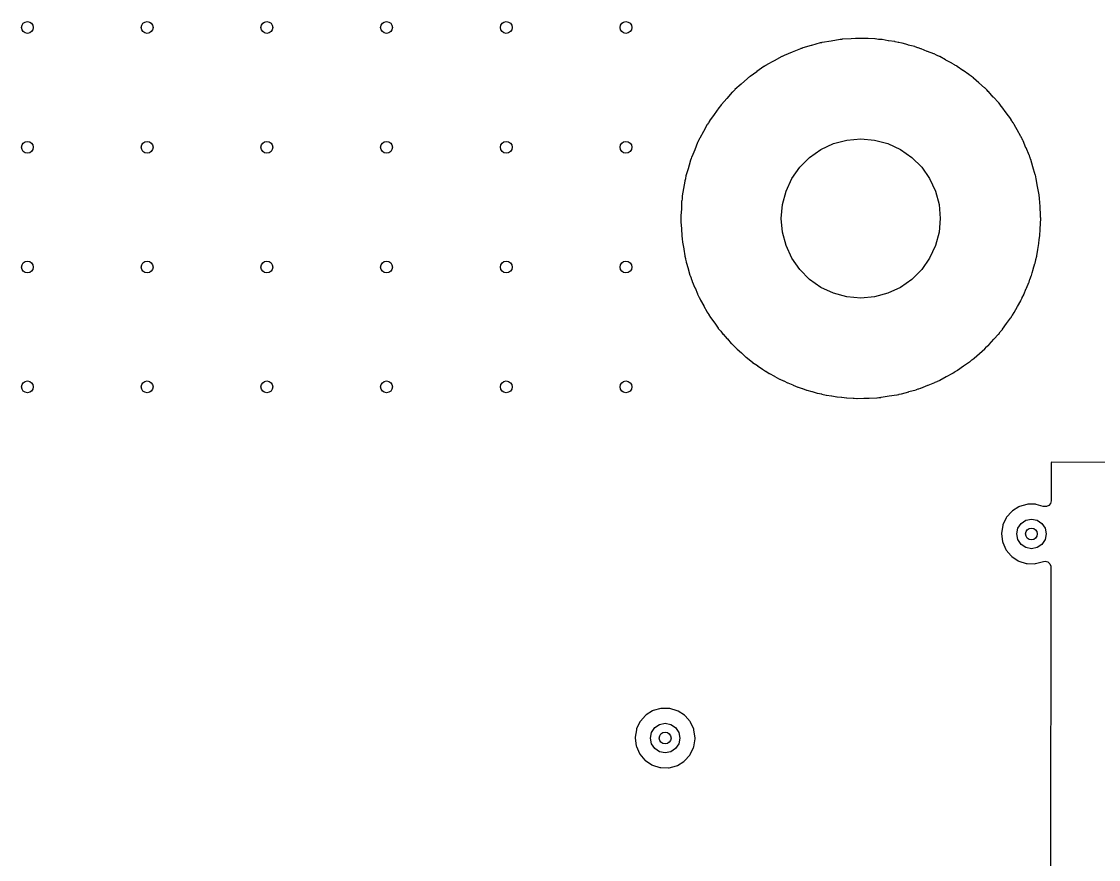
# Model space of a CAD drawing. Extents: x 0 to 4.25, y -4.33 to 0.
# Drawn here: x 1.092 to 1.811, y -3.773 to -3.214 of the extents above; entities that cross this region are included whole.
import ezdxf

# ---------------------------------------------------------------- set-up
doc = ezdxf.new("R2010")
doc.units = 0
doc.header["$MEASUREMENT"] = 0
doc.layers.add('BLACK', color=7, linetype='CONTINUOUS')

msp = doc.modelspace()

# ---------------------------------------------------------------- linework, layer by layer
at = {"layer": 'BLACK', "linetype": 'CONTINUOUS'}
for p, q in [((1.61324, -3.23143), (1.61286, -3.23156)), ((1.61358, -3.23129), (1.61324, -3.23143)), ((1.61379, -3.23122), (1.61358, -3.23129)), ((1.61938, -3.22966), (1.61379, -3.23122)), ((1.61943, -3.22965), (1.61938, -3.22966)), ((1.62527, -3.22794), (1.61943, -3.22965)), ((1.62549, -3.22789), (1.62527, -3.22794)), ((1.62586, -3.22783), (1.62549, -3.22789)), ((1.62626, -3.22774), (1.62586, -3.22783)), ((1.62651, -3.22767), (1.62626, -3.22774)), ((1.62672, -3.22763), (1.62651, -3.22767)), ((1.63255, -3.22668), (1.62672, -3.22763)), ((1.63258, -3.22668), (1.63255, -3.22668)), ((1.63871, -3.22562), (1.63258, -3.22668)), ((1.63893, -3.2256), (1.63871, -3.22562)), ((1.6392, -3.22558), (1.63893, -3.2256)), ((1.63961, -3.22554), (1.6392, -3.22558)), ((1.63975, -3.22551), (1.63961, -3.22554)), ((1.63997, -3.22549), (1.63975, -3.22551)), ((1.64595, -3.2252), (1.63997, -3.22549)), ((1.64599, -3.2252), (1.64595, -3.2252)), ((1.64892, -3.22503), (1.64599, -3.2252)), ((1.64903, -3.22503), (1.64892, -3.22503)), ((1.64937, -3.22503), (1.64903, -3.22503)), ((1.64956, -3.22502), (1.64937, -3.22503)), ((1.65316, -3.22485), (1.64956, -3.22502)), ((1.65338, -3.22485), (1.65316, -3.22485)), ((1.65611, -3.22502), (1.65338, -3.22485)), ((1.65636, -3.22503), (1.65611, -3.22502)), ((1.65739, -3.22503), (1.65636, -3.22503)), ((1.65746, -3.22503), (1.65739, -3.22503)), ((1.66177, -3.2252), (1.65746, -3.22503)), ((1.66196, -3.22521), (1.66177, -3.2252)), ((1.66418, -3.22552), (1.66196, -3.22521)), ((1.66447, -3.22555), (1.66418, -3.22552)), ((1.66656, -3.22568), (1.66447, -3.22555)), ((1.66678, -3.2257), (1.66656, -3.22568)), ((1.67086, -3.22642), (1.66678, -3.2257)), ((1.67101, -3.22645), (1.67086, -3.22642)), ((1.67527, -3.22703), (1.67101, -3.22645)), ((1.67549, -3.22707), (1.67527, -3.22703)), ((1.67754, -3.22759), (1.67549, -3.22707)), ((1.67783, -3.22765), (1.67754, -3.22759)), ((1.67978, -3.228), (1.67783, -3.22765)), ((1.68, -3.22805), (1.67978, -3.228)), ((1.68407, -3.22925), (1.68, -3.22805)), ((1.68422, -3.22928), (1.68407, -3.22925)), ((1.68849, -3.23037), (1.68422, -3.22928)), ((1.6887, -3.23044), (1.68849, -3.23037)), ((1.69058, -3.23115), (1.6887, -3.23044)), ((1.69086, -3.23124), (1.69058, -3.23115)), ((1.69266, -3.23177), (1.69086, -3.23124)), ((1.59962, -3.23706), (1.59451, -3.23992)), ((1.59982, -3.23696), (1.59962, -3.23706)), ((1.60037, -3.23673), (1.59982, -3.23696)), ((1.60072, -3.23656), (1.60037, -3.23673)), ((1.60114, -3.23633), (1.60072, -3.23656)), ((1.60133, -3.23624), (1.60114, -3.23633)), ((1.60663, -3.2341), (1.60133, -3.23624)), ((1.60668, -3.23408), (1.60663, -3.2341)), ((1.61219, -3.23177), (1.60668, -3.23408)), ((1.6124, -3.2317), (1.61219, -3.23177)), ((1.61286, -3.23156), (1.6124, -3.2317)), ((1.69287, -3.23185), (1.69266, -3.23177)), ((1.69689, -3.23354), (1.69287, -3.23185)), ((1.69702, -3.23359), (1.69689, -3.23354)), ((1.70124, -3.23519), (1.69702, -3.23359)), ((1.70144, -3.23528), (1.70124, -3.23519)), ((1.70313, -3.23615), (1.70144, -3.23528)), ((1.70341, -3.23628), (1.70313, -3.23615)), ((1.70505, -3.23697), (1.70341, -3.23628)), ((1.70524, -3.23706), (1.70505, -3.23697)), ((1.70914, -3.23924), (1.70524, -3.23706)), ((1.58773, -3.24373), (1.58307, -3.24708)), ((1.58792, -3.24361), (1.58773, -3.24373)), ((1.58853, -3.24327), (1.58792, -3.24361)), ((1.58886, -3.24306), (1.58853, -3.24327)), ((1.58933, -3.24273), (1.58886, -3.24306)), ((1.58952, -3.24262), (1.58933, -3.24273)), ((1.59446, -3.23995), (1.58952, -3.24262)), ((1.59451, -3.23992), (1.59446, -3.23995)), ((1.70926, -3.2393), (1.70914, -3.23924)), ((1.71337, -3.24142), (1.70926, -3.2393)), ((1.71356, -3.24153), (1.71337, -3.24142)), ((1.71505, -3.24253), (1.71356, -3.24153)), ((1.71532, -3.24269), (1.71505, -3.24253)), ((1.71677, -3.2435), (1.71532, -3.24269)), ((1.71695, -3.24362), (1.71677, -3.2435)), ((1.72067, -3.24628), (1.71695, -3.24362)), ((1.57667, -3.2517), (1.57251, -3.25549)), ((1.57684, -3.25157), (1.57667, -3.2517)), ((1.5775, -3.25109), (1.57684, -3.25157)), ((1.5778, -3.25085), (1.5775, -3.25109)), ((1.57832, -3.2504), (1.5778, -3.25085)), ((1.57849, -3.25027), (1.57832, -3.2504)), ((1.58302, -3.24712), (1.57849, -3.25027)), ((1.58307, -3.24708), (1.58302, -3.24712)), ((1.72077, -3.24635), (1.72067, -3.24628)), ((1.72471, -3.24898), (1.72077, -3.24635)), ((1.72489, -3.24912), (1.72471, -3.24898)), ((1.72617, -3.2502), (1.72489, -3.24912)), ((1.72643, -3.2504), (1.72617, -3.2502)), ((1.72769, -3.25131), (1.72643, -3.2504)), ((1.72786, -3.25145), (1.72769, -3.25131)), ((1.73134, -3.25457), (1.72786, -3.25145)), ((1.56742, -3.2601), (1.56674, -3.26072)), ((1.56769, -3.25984), (1.56742, -3.2601)), ((1.56823, -3.25925), (1.56769, -3.25984)), ((1.56838, -3.2591), (1.56823, -3.25925)), ((1.57245, -3.25554), (1.56838, -3.2591)), ((1.57251, -3.25549), (1.57245, -3.25554)), ((1.73143, -3.25465), (1.73134, -3.25457)), ((1.73513, -3.25778), (1.73143, -3.25465)), ((1.73529, -3.25794), (1.73513, -3.25778)), ((1.73636, -3.25908), (1.73529, -3.25794)), ((1.7366, -3.25931), (1.73636, -3.25908)), ((1.73768, -3.26028), (1.7366, -3.25931)), ((1.73783, -3.26044), (1.73768, -3.26028)), ((1.5629, -3.26508), (1.55932, -3.269)), ((1.56295, -3.26502), (1.5629, -3.26508)), ((1.56659, -3.26088), (1.56295, -3.26502)), ((1.56674, -3.26072), (1.56659, -3.26088)), ((1.741, -3.26401), (1.73783, -3.26044)), ((1.74108, -3.2641), (1.741, -3.26401)), ((1.74448, -3.26771), (1.74108, -3.2641)), ((1.55761, -3.27114), (1.55453, -3.27558)), ((1.55774, -3.27097), (1.55761, -3.27114)), ((1.55842, -3.27019), (1.55774, -3.27097)), ((1.55865, -3.26991), (1.55842, -3.27019)), ((1.55918, -3.26917), (1.55865, -3.26991)), ((1.55932, -3.269), (1.55918, -3.26917)), ((1.74462, -3.26788), (1.74448, -3.26771)), ((1.7455, -3.26905), (1.74462, -3.26788)), ((1.74571, -3.26931), (1.7455, -3.26905)), ((1.7466, -3.27031), (1.74571, -3.26931)), ((1.74673, -3.27048), (1.7466, -3.27031)), ((1.74955, -3.27448), (1.74673, -3.27048)), ((1.74961, -3.27457), (1.74955, -3.27448)), ((1.75265, -3.27862), (1.74961, -3.27457)), ((1.55061, -3.28123), (1.54996, -3.28216)), ((1.5508, -3.28092), (1.55061, -3.28123)), ((1.5513, -3.28004), (1.5508, -3.28092)), ((1.55142, -3.27986), (1.5513, -3.28004)), ((1.55448, -3.27565), (1.55142, -3.27986)), ((1.55453, -3.27558), (1.55448, -3.27565)), ((1.75277, -3.27881), (1.75265, -3.27862)), ((1.75345, -3.27998), (1.75277, -3.27881)), ((1.75364, -3.28027), (1.75345, -3.27998)), ((1.75435, -3.28127), (1.75364, -3.28027)), ((1.75446, -3.28146), (1.75435, -3.28127)), ((1.75495, -3.28234), (1.75446, -3.28146)), ((1.5473, -3.28709), (1.54478, -3.29152)), ((1.54734, -3.28701), (1.5473, -3.28709)), ((1.54985, -3.28235), (1.54734, -3.28701)), ((1.54996, -3.28216), (1.54985, -3.28235)), ((1.75608, -3.28441), (1.75495, -3.28234)), ((1.75687, -3.28584), (1.75608, -3.28441)), ((1.75608, -3.28441), (1.75608, -3.28441)), ((1.75692, -3.28592), (1.75687, -3.28584)), ((1.75952, -3.2904), (1.75692, -3.28592)), ((1.5434, -3.29437), (1.54148, -3.29918)), ((1.5435, -3.29417), (1.5434, -3.29437)), ((1.54409, -3.29307), (1.5435, -3.29417)), ((1.54424, -3.29275), (1.54409, -3.29307)), ((1.54468, -3.29172), (1.54424, -3.29275)), ((1.54478, -3.29152), (1.54468, -3.29172)), ((1.62586, -3.29906), (1.63425, -3.29514)), ((1.63425, -3.29514), (1.6432, -3.29274)), ((1.6432, -3.29274), (1.65243, -3.29194)), ((1.65243, -3.29194), (1.66166, -3.29274)), ((1.66166, -3.29274), (1.67061, -3.29514)), ((1.67061, -3.29514), (1.67901, -3.29906)), ((1.75963, -3.29059), (1.75952, -3.2904)), ((1.76013, -3.29173), (1.75963, -3.29059)), ((1.76028, -3.29205), (1.76013, -3.29173)), ((1.76082, -3.29303), (1.76028, -3.29205)), ((1.76092, -3.29323), (1.76082, -3.29303)), ((1.76286, -3.29794), (1.76092, -3.29323)), ((1.54145, -3.29927), (1.53948, -3.30386)), ((1.54148, -3.29918), (1.54145, -3.29927)), ((1.61827, -3.30437), (1.62586, -3.29906)), ((1.67901, -3.29906), (1.6866, -3.30437)), ((1.7629, -3.29803), (1.76286, -3.29794)), ((1.76503, -3.30287), (1.7629, -3.29803)), ((1.7651, -3.30308), (1.76503, -3.30287)), ((1.76544, -3.30416), (1.7651, -3.30308)), ((1.53836, -3.30704), (1.53703, -3.31192)), ((1.53843, -3.30683), (1.53836, -3.30704)), ((1.53894, -3.30557), (1.53843, -3.30683)), ((1.53905, -3.30524), (1.53894, -3.30557)), ((1.5394, -3.30406), (1.53905, -3.30524)), ((1.53948, -3.30386), (1.5394, -3.30406)), ((1.61172, -3.31092), (1.61827, -3.30437)), ((1.6866, -3.30437), (1.69315, -3.31092)), ((1.76556, -3.3045), (1.76544, -3.30416)), ((1.76595, -3.30544), (1.76556, -3.3045)), ((1.76602, -3.30565), (1.76595, -3.30544)), ((1.76746, -3.31065), (1.76602, -3.30565)), ((1.76748, -3.31073), (1.76746, -3.31065)), ((1.53554, -3.31692), (1.53529, -3.31823)), ((1.53559, -3.31671), (1.53554, -3.31692)), ((1.537, -3.31203), (1.53559, -3.31671)), ((1.53703, -3.31192), (1.537, -3.31203)), ((1.6064, -3.31851), (1.61172, -3.31092)), ((1.69315, -3.31092), (1.69846, -3.31851)), ((1.76908, -3.31589), (1.76748, -3.31073)), ((1.76914, -3.3161), (1.76908, -3.31589)), ((1.76933, -3.31711), (1.76914, -3.3161)), ((1.76941, -3.31747), (1.76933, -3.31711)), ((1.76966, -3.31834), (1.76941, -3.31747)), ((1.53403, -3.32509), (1.53402, -3.3252)), ((1.53479, -3.32019), (1.53403, -3.32509)), ((1.53483, -3.31998), (1.53479, -3.32019)), ((1.53522, -3.31856), (1.53483, -3.31998)), ((1.53529, -3.31823), (1.53522, -3.31856)), ((1.60249, -3.32691), (1.6064, -3.31851)), ((1.69846, -3.31851), (1.70238, -3.32691)), ((1.76971, -3.31855), (1.76966, -3.31834)), ((1.7706, -3.32379), (1.76971, -3.31855)), ((1.77061, -3.32386), (1.7706, -3.32379)), ((1.77164, -3.32928), (1.77061, -3.32386)), ((1.53299, -3.3319), (1.53275, -3.33345)), ((1.53302, -3.33157), (1.53299, -3.3319)), ((1.53312, -3.33012), (1.53302, -3.33157)), ((1.53315, -3.32991), (1.53312, -3.33012)), ((1.53402, -3.3252), (1.53315, -3.32991)), ((1.60009, -3.33586), (1.60249, -3.32691)), ((1.70238, -3.32691), (1.70477, -3.33586)), ((1.77167, -3.3295), (1.77164, -3.32928)), ((1.77174, -3.33042), (1.77167, -3.3295)), ((1.77178, -3.33079), (1.77174, -3.33042)), ((1.77191, -3.33157), (1.77178, -3.33079)), ((1.77194, -3.33179), (1.77191, -3.33157)), ((1.77224, -3.33719), (1.77194, -3.33179)), ((1.53253, -3.33863), (1.5322, -3.3433)), ((1.53254, -3.33851), (1.53253, -3.33863)), ((1.53273, -3.33367), (1.53254, -3.33851)), ((1.53275, -3.33345), (1.53273, -3.33367)), ((1.59928, -3.34509), (1.60009, -3.33586)), ((1.70477, -3.33586), (1.70558, -3.34509)), ((1.77224, -3.33727), (1.77224, -3.33719)), ((1.77266, -3.34288), (1.77224, -3.33727)), ((1.5322, -3.3433), (1.5322, -3.34352)), ((1.5322, -3.34352), (1.53227, -3.34507)), ((1.53227, -3.34539), (1.5322, -3.34707)), ((1.53227, -3.34507), (1.53227, -3.34539)), ((1.60009, -3.35432), (1.59928, -3.34509)), ((1.70558, -3.34509), (1.70477, -3.35432)), ((1.77263, -3.34391), (1.77266, -3.3431)), ((1.77264, -3.34429), (1.77263, -3.34391)), ((1.77263, -3.34837), (1.77268, -3.34516)), ((1.77268, -3.34502), (1.77264, -3.34429)), ((1.77266, -3.3431), (1.77266, -3.34288)), ((1.77268, -3.34516), (1.77268, -3.34502)), ((1.5322, -3.34707), (1.5322, -3.3473)), ((1.5322, -3.3473), (1.53255, -3.35202)), ((1.53255, -3.35202), (1.53256, -3.35215)), ((1.53256, -3.35215), (1.53275, -3.35671)), ((1.77214, -3.3565), (1.77229, -3.35254)), ((1.77229, -3.35254), (1.7723, -3.35236)), ((1.7723, -3.35236), (1.77263, -3.34851)), ((1.77263, -3.34851), (1.77263, -3.34837)), ((1.53275, -3.35671), (1.53277, -3.35693)), ((1.53277, -3.35693), (1.53303, -3.35857)), ((1.53303, -3.35857), (1.53307, -3.35889)), ((1.53307, -3.35889), (1.5332, -3.36067)), ((1.5332, -3.36067), (1.53323, -3.36089)), ((1.53323, -3.36089), (1.53409, -3.36544)), ((1.60249, -3.36326), (1.60009, -3.35432)), ((1.70477, -3.35432), (1.70238, -3.36326)), ((1.77152, -3.36171), (1.77171, -3.35941)), ((1.77171, -3.35941), (1.77175, -3.35914)), ((1.77175, -3.35914), (1.77212, -3.35672)), ((1.77212, -3.35672), (1.77214, -3.3565)), ((1.53409, -3.36544), (1.53411, -3.36557)), ((1.53411, -3.36557), (1.5348, -3.36998)), ((1.6064, -3.37166), (1.60249, -3.36326)), ((1.70238, -3.36326), (1.69846, -3.37166)), ((1.77008, -3.36998), (1.7707, -3.36595)), ((1.7707, -3.36595), (1.77073, -3.36578)), ((1.77073, -3.36578), (1.77149, -3.36193)), ((1.77149, -3.36193), (1.77152, -3.36171)), ((1.5348, -3.36998), (1.53484, -3.37019)), ((1.53484, -3.37019), (1.5353, -3.3719)), ((1.5353, -3.3719), (1.53537, -3.3722)), ((1.53537, -3.3722), (1.53573, -3.37407)), ((1.53573, -3.37407), (1.53578, -3.37429)), ((1.53578, -3.37429), (1.53712, -3.3786)), ((1.61172, -3.37925), (1.6064, -3.37166)), ((1.69846, -3.37166), (1.69315, -3.37925)), ((1.76765, -3.37894), (1.76887, -3.3751)), ((1.76887, -3.3751), (1.76892, -3.37488)), ((1.76892, -3.37488), (1.76935, -3.37272)), ((1.76935, -3.37272), (1.76942, -3.37245)), ((1.76942, -3.37245), (1.77003, -3.3702)), ((1.77003, -3.3702), (1.77008, -3.36998)), ((1.53712, -3.3786), (1.53716, -3.37873)), ((1.53716, -3.37873), (1.5383, -3.38294)), ((1.61827, -3.3858), (1.61172, -3.37925)), ((1.69315, -3.37925), (1.6866, -3.3858)), ((1.7665, -3.38314), (1.76672, -3.38234)), ((1.76672, -3.38234), (1.76697, -3.38143)), ((1.76697, -3.38143), (1.7676, -3.3791)), ((1.76697, -3.38143), (1.76697, -3.38143)), ((1.7676, -3.3791), (1.76765, -3.37894)), ((1.5383, -3.38294), (1.53837, -3.38314)), ((1.53837, -3.38314), (1.53906, -3.38489)), ((1.53906, -3.38489), (1.53916, -3.38518)), ((1.53916, -3.38518), (1.53976, -3.38709)), ((1.53976, -3.38709), (1.53984, -3.3873)), ((1.53984, -3.3873), (1.54161, -3.39133)), ((1.62586, -3.39112), (1.61827, -3.3858)), ((1.6866, -3.3858), (1.67901, -3.39112)), ((1.76311, -3.39167), (1.7648, -3.38789)), ((1.7648, -3.38789), (1.76488, -3.38768)), ((1.76488, -3.38768), (1.76551, -3.38569)), ((1.76551, -3.38569), (1.76561, -3.38541)), ((1.76561, -3.38541), (1.76643, -3.38335)), ((1.76643, -3.38335), (1.7665, -3.38314)), ((1.54161, -3.39133), (1.54167, -3.39147)), ((1.54167, -3.39147), (1.54323, -3.39542)), ((1.54323, -3.39542), (1.54333, -3.39562)), ((1.54333, -3.39562), (1.54426, -3.39737)), ((1.63425, -3.39503), (1.62586, -3.39112)), ((1.6432, -3.39743), (1.63425, -3.39503)), ((1.67061, -3.39503), (1.66166, -3.39743)), ((1.67901, -3.39112), (1.67061, -3.39503)), ((1.76037, -3.39787), (1.76137, -3.39601)), ((1.76137, -3.39601), (1.76146, -3.3958)), ((1.76146, -3.3958), (1.76305, -3.39182)), ((1.76305, -3.39182), (1.76311, -3.39167)), ((1.54426, -3.39737), (1.54439, -3.39764)), ((1.54439, -3.39764), (1.54524, -3.39958)), ((1.54524, -3.39958), (1.54534, -3.39978)), ((1.54534, -3.39978), (1.5475, -3.40349)), ((1.5475, -3.40349), (1.54758, -3.40362)), ((1.54758, -3.40362), (1.54952, -3.40728)), ((1.65243, -3.39824), (1.6432, -3.39743)), ((1.66166, -3.39743), (1.65243, -3.39824)), ((1.75502, -3.40782), (1.7571, -3.40394)), ((1.7571, -3.40394), (1.75718, -3.40381)), ((1.75718, -3.40381), (1.75933, -3.40015)), ((1.75933, -3.40015), (1.75943, -3.39995)), ((1.75943, -3.39995), (1.76024, -3.39814)), ((1.76024, -3.39814), (1.76037, -3.39787)), ((1.54952, -3.40728), (1.54964, -3.40747)), ((1.54964, -3.40747), (1.55082, -3.4092)), ((1.55082, -3.4092), (1.55098, -3.40944)), ((1.55098, -3.40944), (1.5521, -3.41136)), ((1.5521, -3.41136), (1.55222, -3.41155)), ((1.75265, -3.41154), (1.7536, -3.40992)), ((1.7536, -3.40992), (1.75376, -3.40966)), ((1.75376, -3.40966), (1.7549, -3.40801)), ((1.7549, -3.40801), (1.75502, -3.40782)), ((1.55222, -3.41155), (1.55472, -3.4149)), ((1.55472, -3.4149), (1.55482, -3.41504)), ((1.55482, -3.41504), (1.5571, -3.41837)), ((1.5571, -3.41837), (1.55723, -3.41854)), ((1.55723, -3.41854), (1.55867, -3.4202)), ((1.74726, -3.41903), (1.74983, -3.41532)), ((1.74983, -3.41532), (1.74992, -3.4152)), ((1.74992, -3.4152), (1.75252, -3.41172)), ((1.75252, -3.41172), (1.75265, -3.41154)), ((1.55867, -3.4202), (1.55885, -3.42043)), ((1.55885, -3.42043), (1.56025, -3.4223)), ((1.56025, -3.4223), (1.56039, -3.42247)), ((1.56039, -3.42247), (1.56318, -3.42544)), ((1.56318, -3.42544), (1.5633, -3.42556)), ((1.5633, -3.42556), (1.56586, -3.42853)), ((1.73828, -3.42929), (1.74133, -3.42581)), ((1.74133, -3.42581), (1.74142, -3.42571)), ((1.74142, -3.42571), (1.74447, -3.42246)), ((1.74447, -3.42246), (1.74461, -3.42229)), ((1.74461, -3.42229), (1.74567, -3.42088)), ((1.74567, -3.42088), (1.74587, -3.42063)), ((1.74587, -3.42063), (1.74712, -3.41921)), ((1.74712, -3.41921), (1.74726, -3.41903)), ((1.56586, -3.42853), (1.56601, -3.42869)), ((1.56601, -3.42869), (1.56771, -3.43026)), ((1.56771, -3.43026), (1.5679, -3.43046)), ((1.5679, -3.43046), (1.56958, -3.43224)), ((1.56958, -3.43224), (1.56974, -3.43239)), ((1.56974, -3.43239), (1.57277, -3.43495)), ((1.7318, -3.4352), (1.73527, -3.43224)), ((1.73527, -3.43224), (1.73543, -3.43209)), ((1.73543, -3.43209), (1.73657, -3.43088)), ((1.73657, -3.43088), (1.7368, -3.43065)), ((1.7368, -3.43065), (1.73812, -3.42945)), ((1.73812, -3.42945), (1.73828, -3.42929)), ((1.57277, -3.43495), (1.5729, -3.43507)), ((1.5729, -3.43507), (1.5757, -3.43766)), ((1.5757, -3.43766), (1.57587, -3.4378)), ((1.57587, -3.4378), (1.57782, -3.43924)), ((1.57782, -3.43924), (1.57803, -3.43941)), ((1.57803, -3.43941), (1.57998, -3.44105)), ((1.72522, -3.4408), (1.7264, -3.43979)), ((1.7264, -3.43979), (1.72666, -3.43959)), ((1.72666, -3.43959), (1.72802, -3.43861)), ((1.72802, -3.43861), (1.72819, -3.43847)), ((1.72819, -3.43847), (1.7317, -3.43528)), ((1.7317, -3.43528), (1.7318, -3.4352)), ((1.57998, -3.44105), (1.58015, -3.44119)), ((1.58015, -3.44119), (1.58336, -3.44333)), ((1.58336, -3.44333), (1.58351, -3.44344)), ((1.58351, -3.44344), (1.5865, -3.44564)), ((1.5865, -3.44564), (1.58668, -3.44576)), ((1.58668, -3.44576), (1.58887, -3.44702)), ((1.58887, -3.44702), (1.58909, -3.44716)), ((1.58909, -3.44716), (1.59131, -3.44864)), ((1.71529, -3.44751), (1.71558, -3.44733)), ((1.71558, -3.44733), (1.71695, -3.44656)), ((1.71695, -3.44656), (1.71714, -3.44644)), ((1.71714, -3.44644), (1.72107, -3.44361)), ((1.72107, -3.44361), (1.72117, -3.44354)), ((1.72117, -3.44354), (1.72504, -3.44093)), ((1.72504, -3.44093), (1.72522, -3.4408)), ((1.59131, -3.44864), (1.5915, -3.44875)), ((1.5915, -3.44875), (1.59483, -3.45047)), ((1.59483, -3.45047), (1.595, -3.45056)), ((1.595, -3.45056), (1.59812, -3.45236)), ((1.59812, -3.45236), (1.59832, -3.45246)), ((1.59832, -3.45246), (1.60073, -3.45352)), ((1.60073, -3.45352), (1.60096, -3.45363)), ((1.60096, -3.45363), (1.60342, -3.45489)), ((1.69745, -3.4564), (1.70201, -3.45463)), ((1.70201, -3.45463), (1.7022, -3.45454)), ((1.7022, -3.45454), (1.70339, -3.45392)), ((1.70339, -3.45392), (1.7037, -3.45378)), ((1.7037, -3.45378), (1.70505, -3.45321)), ((1.70505, -3.45321), (1.70525, -3.45312)), ((1.70525, -3.45312), (1.70957, -3.4507)), ((1.70957, -3.4507), (1.70967, -3.45064)), ((1.70967, -3.45064), (1.71391, -3.44843)), ((1.71391, -3.44843), (1.7141, -3.44831)), ((1.7141, -3.44831), (1.71529, -3.44751)), ((1.60342, -3.45489), (1.60362, -3.45498)), ((1.60362, -3.45498), (1.60703, -3.45627)), ((1.60703, -3.45627), (1.60721, -3.45635)), ((1.60721, -3.45635), (1.61042, -3.45775)), ((1.61042, -3.45775), (1.61062, -3.45783)), ((1.61062, -3.45783), (1.61324, -3.45864)), ((1.61324, -3.45864), (1.61348, -3.45872)), ((1.61348, -3.45872), (1.61617, -3.45974)), ((1.61617, -3.45974), (1.61638, -3.4598)), ((1.61638, -3.4598), (1.6198, -3.46067)), ((1.6198, -3.46067), (1.62, -3.46073)), ((1.62, -3.46073), (1.62324, -3.46173)), ((1.62324, -3.46173), (1.62345, -3.46178)), ((1.62345, -3.46178), (1.62625, -3.46232)), ((1.67959, -3.46223), (1.68456, -3.46078)), ((1.68456, -3.46078), (1.68466, -3.46075)), ((1.68466, -3.46075), (1.68948, -3.45948)), ((1.68948, -3.45948), (1.68969, -3.45941)), ((1.68969, -3.45941), (1.69084, -3.45896)), ((1.69084, -3.45896), (1.69117, -3.45885)), ((1.69117, -3.45885), (1.69247, -3.45847)), ((1.69247, -3.45847), (1.69268, -3.4584)), ((1.69268, -3.4584), (1.69735, -3.45644)), ((1.69735, -3.45644), (1.69745, -3.4564)), ((1.62625, -3.46232), (1.62648, -3.46237)), ((1.62648, -3.46237), (1.62938, -3.4631)), ((1.62938, -3.4631), (1.6296, -3.46315)), ((1.6296, -3.46315), (1.63299, -3.46361)), ((1.63299, -3.46361), (1.6332, -3.46364)), ((1.6332, -3.46364), (1.63642, -3.46426)), ((1.63642, -3.46426), (1.63664, -3.46429)), ((1.63664, -3.46429), (1.63959, -3.46451)), ((1.63959, -3.46451), (1.63982, -3.46454)), ((1.63982, -3.46454), (1.6429, -3.46496)), ((1.6429, -3.46496), (1.64309, -3.46497)), ((1.64309, -3.46497), (1.6474, -3.46514)), ((1.6474, -3.46514), (1.64748, -3.46515)), ((1.64748, -3.46515), (1.64764, -3.46515)), ((1.64764, -3.46515), (1.64795, -3.46516)), ((1.64795, -3.46516), (1.6498, -3.4653)), ((1.6498, -3.4653), (1.65002, -3.4653)), ((1.65002, -3.4653), (1.65451, -3.46515)), ((1.65451, -3.46515), (1.65465, -3.46515)), ((1.65465, -3.46515), (1.65583, -3.46515)), ((1.65583, -3.46515), (1.65594, -3.46514)), ((1.65594, -3.46514), (1.65793, -3.46503)), ((1.65793, -3.46503), (1.65802, -3.46502)), ((1.65802, -3.46502), (1.66322, -3.46484)), ((1.66322, -3.46484), (1.66344, -3.46482)), ((1.66344, -3.46482), (1.66444, -3.46468)), ((1.66444, -3.46468), (1.6648, -3.46464)), ((1.6648, -3.46464), (1.66593, -3.46457)), ((1.66593, -3.46457), (1.66616, -3.46455)), ((1.66616, -3.46455), (1.67137, -3.46365)), ((1.67137, -3.46365), (1.67146, -3.46364)), ((1.67146, -3.46364), (1.6765, -3.46289)), ((1.6765, -3.46289), (1.67672, -3.46285)), ((1.67672, -3.46285), (1.6778, -3.46256)), ((1.6778, -3.46256), (1.67815, -3.46249)), ((1.67815, -3.46249), (1.67937, -3.46228)), ((1.67937, -3.46228), (1.67959, -3.46223)), ((1.77961, -3.50822), (1.77958, -3.53364)), ((1.77972, -3.50807), (1.77961, -3.50822)), ((1.78021, -3.50792), (1.77972, -3.50807)), ((2.68833, -3.50928), (1.78021, -3.50792)), ((1.77958, -3.53364), (1.77918, -3.53538)), ((1.75333, -3.54075), (1.74994, -3.54458)), ((1.75375, -3.54039), (1.75333, -3.54075)), ((1.75808, -3.53766), (1.75375, -3.54039)), ((1.75859, -3.53743), (1.75808, -3.53766)), ((1.76351, -3.53602), (1.75859, -3.53743)), ((1.76406, -3.53595), (1.76351, -3.53602)), ((1.76918, -3.53598), (1.76406, -3.53595)), ((1.76972, -3.53606), (1.76918, -3.53598)), ((1.77444, -3.53747), (1.76972, -3.53606)), ((1.77469, -3.53754), (1.77444, -3.53747)), ((1.77647, -3.53754), (1.77469, -3.53754)), ((1.77807, -3.53677), (1.77647, -3.53754)), ((1.77918, -3.53538), (1.77807, -3.53677)), ((1.74964, -3.54505), (1.74746, -3.54968)), ((1.74994, -3.54458), (1.74964, -3.54505)), ((1.75954, -3.54883), (1.76273, -3.54669)), ((1.76273, -3.54669), (1.7665, -3.54594)), ((1.7665, -3.54594), (1.77026, -3.54669)), ((1.77026, -3.54669), (1.77346, -3.54883)), ((1.7473, -3.55021), (1.74651, -3.55527)), ((1.74651, -3.55527), (1.74651, -3.55582)), ((1.74746, -3.54968), (1.7473, -3.55021)), ((1.75665, -3.55579), (1.7574, -3.55202)), ((1.7574, -3.55202), (1.75954, -3.54883)), ((1.77346, -3.54883), (1.77559, -3.55202)), ((1.77559, -3.55202), (1.77634, -3.55579)), ((1.74651, -3.55582), (1.74717, -3.5609)), ((1.74717, -3.5609), (1.74732, -3.56143)), ((1.74732, -3.56143), (1.74938, -3.56611)), ((1.7574, -3.55955), (1.75665, -3.55579)), ((1.75954, -3.56275), (1.7574, -3.55955)), ((1.77559, -3.55955), (1.77346, -3.56275)), ((1.77634, -3.55579), (1.77559, -3.55955)), ((1.74938, -3.56611), (1.74967, -3.56658)), ((1.74967, -3.56658), (1.75297, -3.5705)), ((1.76273, -3.56488), (1.75954, -3.56275)), ((1.7665, -3.56563), (1.76273, -3.56488)), ((1.77026, -3.56488), (1.7665, -3.56563)), ((1.77346, -3.56275), (1.77026, -3.56488)), ((1.75297, -3.5705), (1.75338, -3.57087)), ((1.75338, -3.57087), (1.75764, -3.57371)), ((1.75764, -3.57371), (1.75814, -3.57395)), ((1.75814, -3.57395), (1.76303, -3.57547)), ((1.76303, -3.57547), (1.76357, -3.57556)), ((1.76357, -3.57556), (1.76869, -3.57566)), ((1.76869, -3.57566), (1.76924, -3.57559)), ((1.76924, -3.57559), (1.77446, -3.57417)), ((1.77446, -3.57417), (1.77448, -3.57424)), ((1.77448, -3.57424), (1.77569, -3.57402)), ((1.77569, -3.57402), (1.77741, -3.57449)), ((1.77741, -3.57449), (1.77876, -3.57565)), ((1.77876, -3.57565), (1.77946, -3.57729)), ((1.77953, -3.57802), (1.77861, -4.31675)), ((1.77946, -3.57729), (1.77953, -3.57802)), ((1.50853, -3.67704), (1.50514, -3.68088)), ((1.50895, -3.67669), (1.50853, -3.67704)), ((1.51328, -3.67395), (1.50895, -3.67669)), ((1.51378, -3.67373), (1.51328, -3.67395)), ((1.51871, -3.67232), (1.51378, -3.67373)), ((1.51925, -3.67225), (1.51871, -3.67232)), ((1.52437, -3.67228), (1.51925, -3.67225)), ((1.52492, -3.67236), (1.52437, -3.67228)), ((1.52983, -3.67383), (1.52492, -3.67236)), ((1.53033, -3.67406), (1.52983, -3.67383)), ((1.53462, -3.67684), (1.53033, -3.67406)), ((1.53504, -3.67721), (1.53462, -3.67684)), ((1.53838, -3.68109), (1.53504, -3.67721)), ((1.50484, -3.68134), (1.50266, -3.68598)), ((1.50514, -3.68088), (1.50484, -3.68134)), ((1.51473, -3.68513), (1.51793, -3.68299)), ((1.51793, -3.68299), (1.52169, -3.68224)), ((1.52169, -3.68224), (1.52546, -3.68299)), ((1.52546, -3.68299), (1.52865, -3.68513)), ((1.53868, -3.68155), (1.53838, -3.68109)), ((1.5408, -3.68621), (1.53868, -3.68155)), ((1.50171, -3.69157), (1.5017, -3.69212)), ((1.5017, -3.69212), (1.50237, -3.6972)), ((1.5025, -3.68651), (1.50171, -3.69157)), ((1.50266, -3.68598), (1.5025, -3.68651)), ((1.51185, -3.69209), (1.5126, -3.68832)), ((1.5126, -3.69585), (1.51185, -3.69209)), ((1.5126, -3.68832), (1.51473, -3.68513)), ((1.52865, -3.68513), (1.53079, -3.68832)), ((1.53079, -3.68832), (1.53154, -3.69209)), ((1.53154, -3.69209), (1.53079, -3.69585)), ((1.54095, -3.68674), (1.5408, -3.68621)), ((1.5417, -3.69194), (1.54095, -3.68674)), ((1.54172, -3.69224), (1.5417, -3.69194)), ((1.50237, -3.6972), (1.50252, -3.69773)), ((1.50252, -3.69773), (1.50458, -3.70241)), ((1.51473, -3.69905), (1.5126, -3.69585)), ((1.51793, -3.70118), (1.51473, -3.69905)), ((1.52865, -3.69905), (1.52546, -3.70118)), ((1.53079, -3.69585), (1.52865, -3.69905)), ((1.53842, -3.70303), (1.54065, -3.69843)), ((1.54065, -3.69843), (1.54082, -3.6979)), ((1.54082, -3.6979), (1.54169, -3.69272)), ((1.54169, -3.69272), (1.54172, -3.69242)), ((1.54172, -3.69242), (1.54172, -3.69224)), ((1.50458, -3.70241), (1.50487, -3.70288)), ((1.50487, -3.70288), (1.50816, -3.7068)), ((1.52169, -3.70193), (1.51793, -3.70118)), ((1.52546, -3.70118), (1.52169, -3.70193)), ((1.53467, -3.70729), (1.53811, -3.70349)), ((1.53811, -3.70349), (1.53842, -3.70303)), ((1.50816, -3.7068), (1.50858, -3.70717)), ((1.50858, -3.70717), (1.51284, -3.71001)), ((1.51284, -3.71001), (1.51334, -3.71025)), ((1.51334, -3.71025), (1.51822, -3.71177)), ((1.51822, -3.71177), (1.51877, -3.71186)), ((1.51877, -3.71186), (1.52389, -3.71195)), ((1.52389, -3.71195), (1.52444, -3.71189)), ((1.52444, -3.71189), (1.52938, -3.71054)), ((1.52938, -3.71054), (1.52988, -3.71032)), ((1.52988, -3.71032), (1.53425, -3.70764)), ((1.53425, -3.70764), (1.53467, -3.70729))]:
    msp.add_line(p, q, dxfattribs=at)
at = {"layer": 'BLACK'}
for centre in [(1.09551, -3.21756), (1.17551, -3.21756), (1.25551, -3.21756), (1.33551, -3.21756), (1.41551, -3.21756), (1.49551, -3.21756), (1.09551, -3.29756), (1.17551, -3.29756), (1.25551, -3.29756), (1.33551, -3.29756), (1.41551, -3.29756), (1.49551, -3.29756), (1.09551, -3.37756), (1.17551, -3.37756), (1.25551, -3.37756), (1.33551, -3.37756), (1.41551, -3.37756), (1.49551, -3.37756), (1.09551, -3.45756), (1.17551, -3.45756), (1.25551, -3.45756), (1.33551, -3.45756), (1.41551, -3.45756), (1.49551, -3.45756), (1.7665, -3.55579), (1.52169, -3.69209)]:
    msp.add_circle(centre, 0.003937, dxfattribs=at)

doc.saveas('drawing.dxf')
